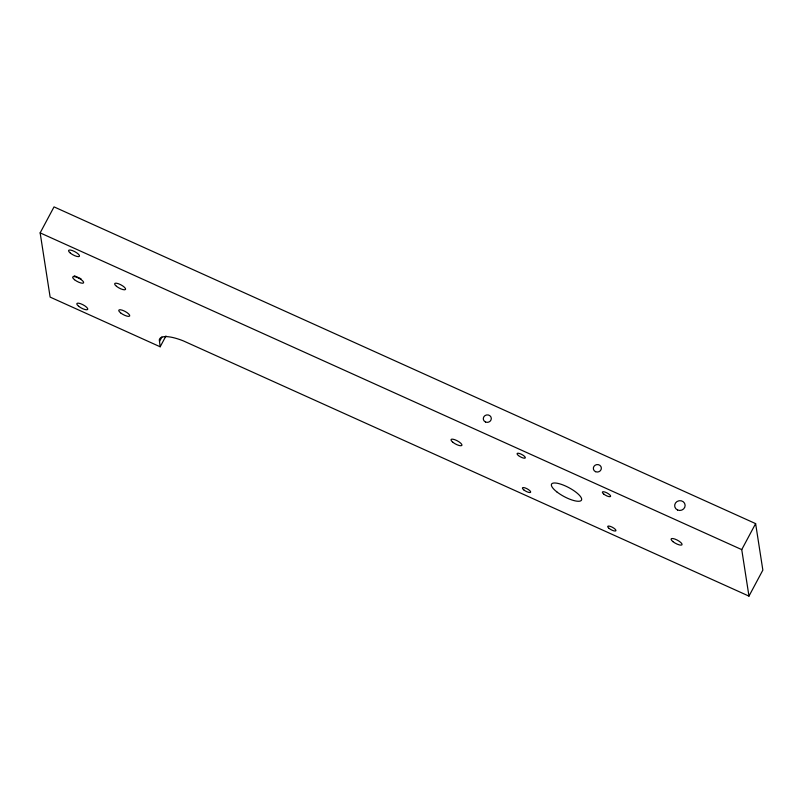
<?xml version="1.0" encoding="UTF-8"?>
<svg xmlns="http://www.w3.org/2000/svg" width="803" height="803" viewBox="0 0 803 803"><rect width="100%" height="100%" fill="white"/><g stroke="black" fill="none" stroke-linecap="round" stroke-linejoin="round"><path stroke-width="1.2" d="M40.15 232.88L54.032 206.883L755.623 523.616L762.85 570.12L748.968 596.117L183.265 340.853A33.947 10.098 28.1 0 0 159.305 339.94L160.178 346.786L50.127 297.1L40.15 232.88L741.741 549.613L748.968 596.117M159.576 341.355L161.885 337.029M160.178 346.786L165.96 335.945M741.741 549.613L755.623 523.616M74.217 275.71L81.023 278.782M116.465 286.29A6.173 1.837 28.1 0 0 125.519 289.451A6.173 1.837 28.1 0 0 118.352 283.7A6.173 1.837 28.1 0 0 116.465 286.29M120.591 312.859A6.173 1.837 28.1 0 0 129.644 316.021A6.173 1.837 28.1 0 0 122.488 310.269A6.173 1.837 28.1 0 0 120.591 312.859M74.508 279.705A6.173 1.837 28.1 0 0 83.562 282.867A6.173 1.837 28.1 0 0 76.395 277.105A6.173 1.837 28.1 0 0 74.508 279.705M78.634 306.274A6.173 1.837 28.1 0 0 87.688 309.436A6.173 1.837 28.1 0 0 80.531 303.685A6.173 1.837 28.1 0 0 78.634 306.274M70.383 253.126A6.173 1.837 28.1 0 0 79.427 256.287A6.173 1.837 28.1 0 0 72.27 250.536A6.173 1.837 28.1 0 0 70.383 253.126M672.924 541.624A6.173 1.837 28.1 0 0 681.978 544.785A6.173 1.837 28.1 0 0 674.821 539.034A6.173 1.837 28.1 0 0 672.924 541.624M452.822 442.252A6.173 1.837 28.1 0 0 461.866 445.414A6.173 1.837 28.1 0 0 454.709 439.663A6.173 1.837 28.1 0 0 452.822 442.252M603.766 494.076A4.627 1.375 28.1 0 0 610.551 496.445A4.627 1.375 28.1 0 0 605.181 492.129A4.627 1.375 28.1 0 0 603.766 494.076M518.467 455.572A4.627 1.375 28.1 0 0 525.262 457.941A4.627 1.375 28.1 0 0 519.892 453.625A4.627 1.375 28.1 0 0 518.467 455.572M609.096 528.404A4.627 1.375 28.1 0 0 615.881 530.773A4.627 1.375 28.1 0 0 610.511 526.457A4.627 1.375 28.1 0 0 609.096 528.404M523.807 489.9A4.627 1.375 28.1 0 0 530.592 492.269A4.627 1.375 28.1 0 0 525.222 487.953A4.627 1.375 28.1 0 0 523.807 489.9M556.74 491.807A16.973 5.049 28.1 0 0 581.442 500.209A16.973 5.049 28.1 0 0 561.377 484.37A16.973 5.049 28.1 0 0 556.74 491.807M485.504 421.997A4.015 3.734 -8.8 0 0 491.306 418.323A4.015 3.734 -8.8 0 0 485.112 415.532A4.015 3.734 -8.8 0 0 485.504 421.997M595.555 471.682A4.015 3.734 -8.8 0 0 601.357 468.008A4.015 3.734 -8.8 0 0 595.164 465.208A4.015 3.734 -8.8 0 0 595.555 471.682M677.541 509.985A5.25 4.888 -8.8 0 0 685.13 505.187A5.25 4.888 -8.8 0 0 677.029 501.524A5.25 4.888 -8.8 0 0 677.541 509.985"/></g></svg>
